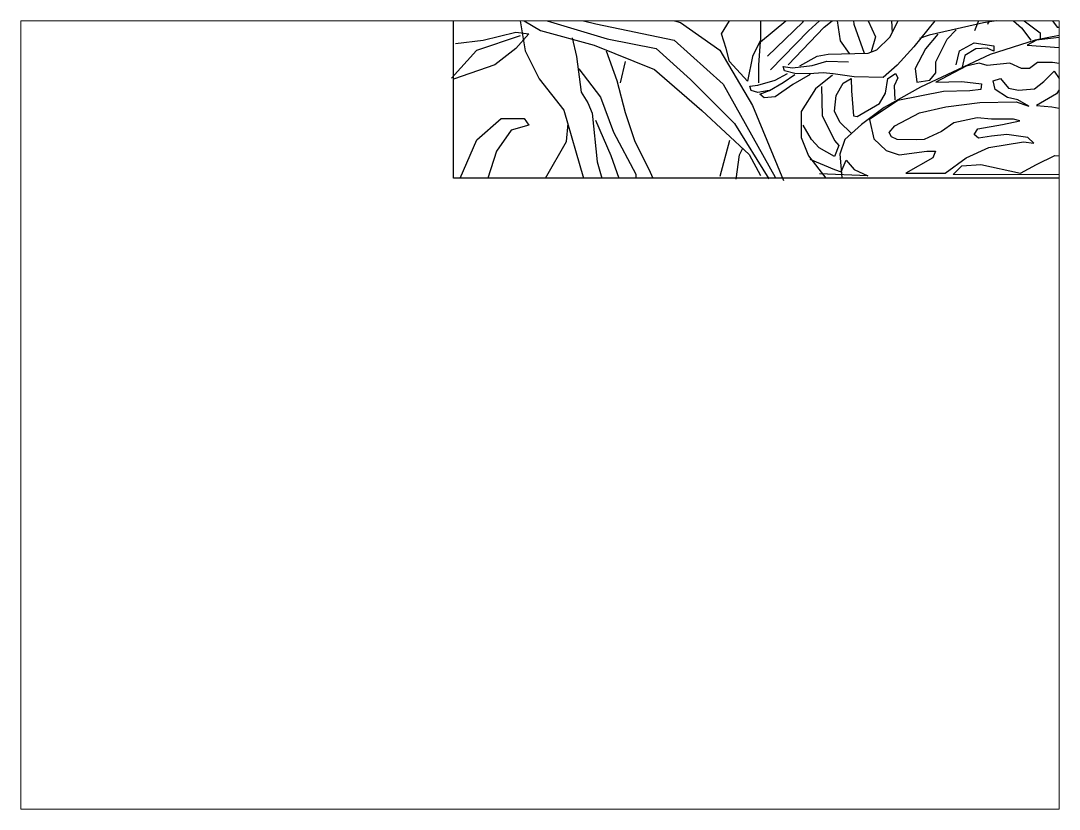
# Paper-space layout '布局1' of a CAD drawing. Header units: millimetres. Extents: x 26 to 231, y 20 to 176.
# The model-space entities are those that its viewports show. They can reach past a viewport. Long polylines and large blocks are cut down to what shows.
import ezdxf

# ---------------------------------------------------------------- set-up
doc = ezdxf.new("R2010")
doc.units = ezdxf.units.MM
doc.layers.add('3', color=3, linetype='Continuous')

msp = doc.modelspace()

# ---------------------------------------------------------------- linework, layer by layer
at = {"layer": '3'}
msp.add_lwpolyline([(475.3, 650.29), (960.12, 650.29), (960.12, 279.58), (475.3, 279.58)], close=True, dxfattribs=at)
for points in [[(646.65, 413.35), (646.65, 422.57), (644.34, 428.83), (645.99, 438.06), (648.63, 440.04), (649.94, 437.07), (652.91, 429.82), (659.18, 423.56), (663.79, 413.02), (665.44, 399.51), (664.45, 390.62), (663.13, 376.45), (665.44, 360.64), (668.41, 351.08), (668.74, 343.84)], [(649.99, 334.5), (645.99, 340.21), (643.02, 361.3), (638.08, 381.06), (633.46, 387.65), (629.5, 401.49), (629.5, 419.28), (629.83, 426.2), (626.87, 435.42), (628.19, 436.41), (632.47, 433.78), (638.41, 428.51), (641.04, 418.95), (645.33, 413.68), (649.61, 410.06), (649.61, 394.57), (647.64, 379.42), (649.61, 364.26), (651.92, 347.46), (656.43, 334.7)], [(634.62, 386), (625.14, 379.18), (610.76, 355.47), (610.76, 340.37), (607.16, 333.18), (605.01, 322.4), (597.09, 331.03), (595.66, 336.78), (593.5, 343.25), (601.41, 356.18), (611.48, 377.75), (622.99, 399.31), (629.5, 404.98)], [(735.88, 406.46), (718.75, 363.21), (710.84, 347.39)], [(649.29, 390.62), (652.58, 380.73), (654.89, 377.44), (653.57, 368.54), (656.21, 353.39), (661.48, 341.86), (659.53, 335.23)], [(722.54, 390.28), (715.15, 368.96), (705.08, 344.52)], [(589.18, 388.53), (594.22, 367.68), (597.72, 350.16)], [(487.77, 371.28), (509.35, 351.15), (543.15, 341.09), (564.73, 336.78), (579.83, 323.12), (599.25, 303.72), (614.36, 279.28)], [(487.77, 371.28), (505.03, 356.18), (538.12, 347.56), (572.64, 340.37), (594.22, 320.97), (617.23, 280)], [(487.77, 371.28), (499.28, 353.31), (513.66, 344.68), (537.4, 338.22), (564.01, 327.44), (584.87, 309.47), (605.72, 290.06), (610.76, 280.72)], [(487.77, 371.28), (509.35, 359.06), (544.59, 356.18), (575.52, 348.28), (592.78, 336.06), (607.16, 311.62), (620.83, 278.56)], [(610.04, 321.69), (610.04, 329.59), (610.76, 339.65), (624.42, 351.15), (641.33, 368.05)], [(613.81, 333.33), (629.33, 348.41), (642.89, 361.82)], [(672.3, 358.63), (670.4, 361.61), (673.12, 364.32), (692.12, 360.53), (699.18, 358.36), (699.45, 355.64), (694.57, 354.56), (695.65, 351.84), (694.02, 349.4), (689.95, 349.13), (671.76, 351.84), (668.5, 354.02), (670.4, 357.27), (672.3, 358.08), (694.57, 354.56)], [(615.1, 327.3), (631.92, 344.53), (643.56, 355.3), (643.83, 355.54)], [(504.43, 350.52), (506.9, 335.72), (513.07, 323.38), (523.94, 309.56), (532.65, 279.58)], [(688, 349.42), (678.36, 337.54), (671.03, 329.4), (664.78, 323.97), (652.02, 324.24), (642.79, 325.6), (638.37, 326.07), (632.12, 325.53), (625.88, 325.8), (621.26, 326.88), (620.72, 328.78), (624.79, 328.24), (633.48, 329.33), (640, 331.23), (649.5, 330.95)], [(622.99, 329.59), (638.81, 346.12), (644.51, 350.72)], [(628.05, 329.06), (635.65, 333.4), (640.54, 334.21), (658.19, 334.75), (661.99, 336.11), (667.69, 341.81), (672.85, 351.84)], [(854.27, 350.98), (844.23, 348.54), (822.51, 346.1), (801.06, 346.37), (771.19, 346.1), (753.28, 344.47), (731.83, 340.4), (712.01, 334.16), (681.33, 319.78), (665.31, 310.83), (655.27, 303.23), (647.94, 296.72), (645.77, 290.21), (646.58, 279.9)], [(746.49, 342.03), (732.37, 340.4), (728.3, 338.23), (749.48, 336.6)], [(753.28, 328.19), (739.43, 330.63), (732.91, 330.63), (729.38, 327.92), (725.86, 327.92), (720.7, 330.36), (710.65, 329.28), (707.12, 330.36), (701.42, 329.01), (688.12, 321.95), (699.52, 322.22), (708.21, 321.14), (707.94, 318.7), (703.05, 318.15), (691.38, 317.88), (671.29, 313.81), (658.8, 305.4), (660.7, 296.99), (666.13, 291.84), (671.83, 289.94), (684.05, 291.57), (687.85, 291.57), (686.76, 288.58), (674.81, 281.8), (692.19, 281.8), (701.42, 288.58), (711.47, 293.19), (726.67, 295.64), (731.29, 295.09), (728.57, 297.53), (719.34, 298.89), (712.55, 298.08), (706.85, 297.26), (704.95, 298.89), (706.58, 301.33), (717.44, 303.23), (725.04, 304.86), (722.33, 305.67), (712.55, 305.67), (706.31, 306.22), (695.99, 304.05), (690.56, 300.25), (682.96, 296.72), (679.7, 296.45), (671.01, 296.72), (668.57, 297.81), (667.48, 299.7), (669.93, 302.69), (680.79, 308.39), (692.46, 311.1), (707.39, 313), (723.41, 313.27), (729.11, 311.37), (724.23, 314.08), (719.61, 315.17), (714.18, 318.7), (713.37, 322.49), (716.62, 323.58), (720.15, 319.24), (724.5, 318.42), (731.56, 318.97), (735.63, 322.22), (740.24, 326.83), (744.05, 321.14), (741.33, 316.8), (732.37, 311.64), (739.16, 311.1), (747.03, 309.47)], [(805.97, 347.82), (796.99, 348.54), (770.38, 352.07), (753.55, 352.61), (739.16, 351.79), (723.14, 350.44), (709.02, 348), (685.13, 342.57), (680.79, 341.21)], [(721.24, 349.9), (725.86, 345.83), (729.93, 340.4)], [(725.86, 349.9), (734, 343.66), (734, 341.21)], [(737.53, 351.79), (741.6, 346.1), (742.96, 346.1), (744.59, 352.34)], [(476.26, 338.93), (488.49, 340.37), (502.87, 343.97), (508.63, 343.25), (502.87, 336.78), (493.52, 329.59), (475.3, 323.31)], [(688.93, 343.11), (683.5, 336.6), (678.89, 327.92), (679.7, 321.95), (685.4, 322.77), (688.12, 326.02), (688.12, 330.9), (693, 340.94), (697.08, 345.01)], [(504.68, 342.41), (485.46, 335.83), (474.48, 323.75)], [(527.64, 341.39), (529.62, 333.25), (531.59, 317.46), (534.56, 312.77), (536.53, 308.33), (538.75, 286.86), (540.74, 279.58)], [(697.08, 329.55), (698.43, 335.79), (704.95, 339.31), (713.64, 337.96), (713.64, 335.52), (710.65, 336.87), (705.76, 336.6), (700.88, 333.62), (699.52, 327.92)], [(542.71, 335.72), (547.4, 322.64), (551.1, 308.57), (555.3, 295.74), (561.47, 283.65), (563.24, 279.58)], [(551.06, 331.03), (548.9, 321.69)], [(530.61, 327.82), (540.24, 315.24), (545.92, 299.94), (555.79, 281.43), (555.79, 279.95)], [(614.48, 318.2), (609.59, 317.39), (606.6, 318.2), (606.06, 320.1), (609.59, 320.65), (617.19, 322.82), (622.62, 325.8)], [(632.67, 325.26), (625.06, 320.92), (617.19, 315.49), (612.3, 314.95), (610.4, 316.58), (614.75, 318.2), (620.72, 321.73), (625.88, 325.26)], [(650.65, 299.43), (645.77, 304.32), (643.32, 309.2), (644.14, 315.98), (647.12, 321.41), (650.65, 323.58), (650.92, 318.15), (651.74, 307.03), (653.37, 306.76), (663.14, 312.46), (665.86, 317.07), (666.94, 323.58), (670.2, 325.75), (671.29, 323.85), (669.66, 320.32), (669.93, 314.08)], [(642.51, 324.94), (634.91, 318.97), (628.66, 308.93), (628.66, 297.53), (631.92, 289.4), (639.52, 279.63)], [(637.62, 320.05), (637.89, 307.3), (643.32, 296.18), (645.22, 294.01), (643.32, 289.12), (636.53, 292.92), (633.28, 296.72), (629.48, 302.96)], [(478.24, 279.58), (485.61, 296.53), (496.4, 305.87), (506.47, 305.87), (508.63, 303), (500.72, 300.84), (494.24, 291.5), (490.51, 279.58)], [(515.89, 279.58), (525.17, 295.81), (525.89, 303.72)], [(538.01, 305.12), (544.68, 289.57), (548.32, 279.58)], [(592.88, 280.55), (597.2, 296.36)], [(600.07, 279.11), (601.51, 289.89), (602.95, 292.77)], [(695.74, 281.25), (699.54, 285.05), (707.95, 285.6), (725.33, 281.8), (732.39, 285.6), (740.53, 289.66), (756.01, 287.77), (757.64, 284.24), (756.55, 280.98), (695.74, 281.25)], [(632.48, 288.04), (643.34, 283.43), (646.32, 282.34), (648.5, 287.49), (652.03, 283.43), (658, 280.71), (636.82, 281.53)]]:
    msp.add_lwpolyline(points, dxfattribs=at)

psp = doc.layouts.new('布局1')

# ---------------------------------------------------------------- viewports
at = {"layer": '0'}
psp.add_viewport(center=(128.5, 97.5), size=(205.6, 156), view_center_point=(513.49, 175.24), view_height=347.4734, dxfattribs=at)

doc.saveas('drawing.dxf')
